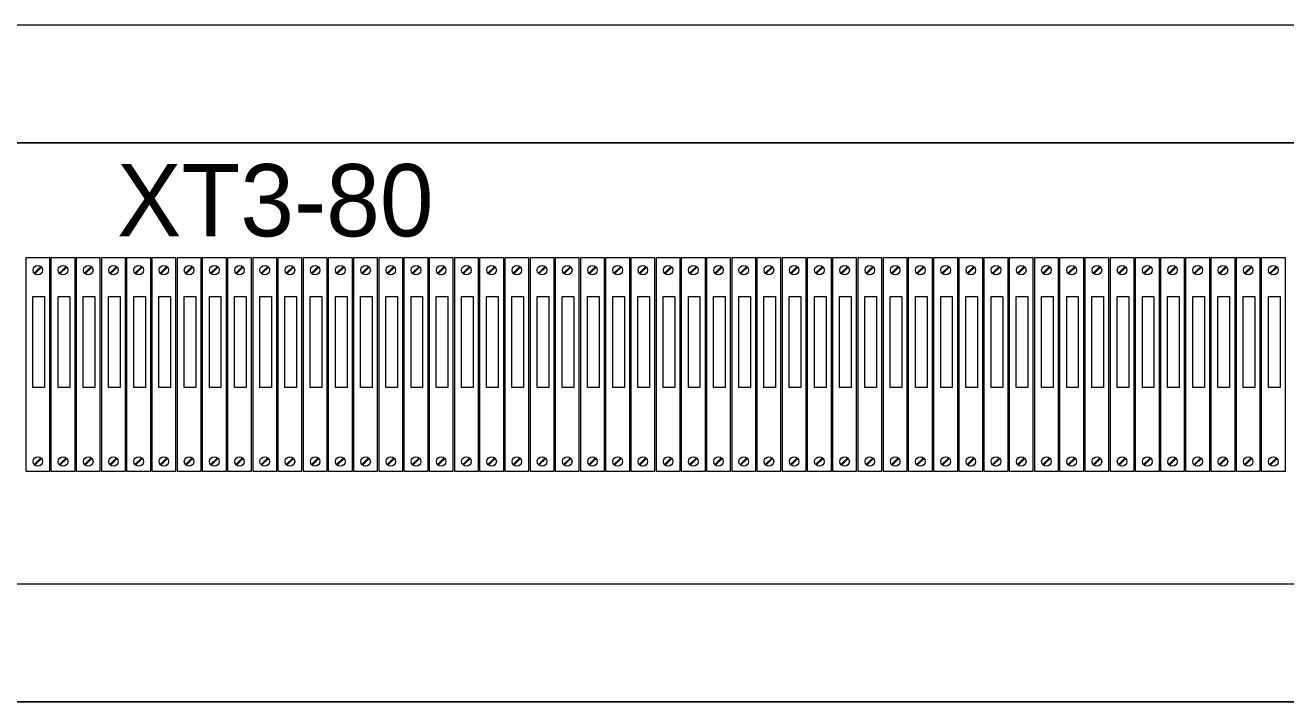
# Model space of a CAD drawing. Header units: millimetres. Extents: x 32721 to 72822, y 57624 to 123188.
# Drawn here: x 33098 to 33314.6, y 65275.7 to 65392 of the extents above; entities that cross this region are included whole.
import ezdxf

# ---------------------------------------------------------------- set-up
doc = ezdxf.new("R2010")
doc.units = ezdxf.units.MM
doc.header["$LTSCALE"] = 10
doc.layers.add('1轮廓实线层', color=7, linetype='Continuous', lineweight=18)
doc.layers.add('6文字层', color=3, linetype='Continuous', lineweight=18)
doc.styles.add('样式 1', font='SIMYOU.TTF', dxfattribs={"width": 0.75})

msp = doc.modelspace()

# ---------------------------------------------------------------- linework, layer by layer
at = {"layer": '1轮廓实线层'}
for p, q in [((33461.45, 65391.99), (33085.7, 65391.99)), ((33664.11, 65391.99), (33085.71, 65391.99)), ((33461.45, 65371.77), (33085.7, 65371.77)), ((33085.7, 65371.77), (33664.12, 65371.77)), ((33461.45, 65295.96), (33085.7, 65295.96)), ((33664.12, 65295.96), (33085.7, 65295.96)), ((33461.45, 65275.75), (33085.7, 65275.75)), ((33085.7, 65275.75), (33664.12, 65275.75))]:
    msp.add_line(p, q, dxfattribs=at)
at = {"layer": '1轮廓实线层', "lineweight": 13}
for p, q in [((33102.26, 65352.03), (33098.11, 65352.03)), ((33098.11, 65352.03), (33098.11, 65315.39)), ((33102.26, 65315.39), (33102.26, 65352.03)), ((33106.59, 65352.03), (33102.45, 65352.03)), ((33102.45, 65352.03), (33102.45, 65315.39)), ((33106.59, 65315.39), (33106.59, 65352.03)), ((33110.92, 65352.03), (33106.78, 65352.03)), ((33106.78, 65352.03), (33106.78, 65315.39)), ((33110.92, 65315.39), (33110.92, 65352.03)), ((33115.25, 65352.03), (33111.11, 65352.03)), ((33111.11, 65352.03), (33111.11, 65315.39)), ((33115.25, 65315.39), (33115.25, 65352.03)), ((33119.58, 65352.03), (33115.44, 65352.03)), ((33115.44, 65352.03), (33115.44, 65315.39)), ((33119.58, 65315.39), (33119.58, 65352.03)), ((33123.92, 65352.03), (33119.77, 65352.03)), ((33119.77, 65352.03), (33119.77, 65315.39)), ((33123.92, 65315.39), (33123.92, 65352.03)), ((33128.25, 65352.03), (33124.1, 65352.03)), ((33124.1, 65352.03), (33124.1, 65315.39)), ((33128.25, 65315.39), (33128.25, 65352.03)), ((33132.58, 65352.03), (33128.44, 65352.03)), ((33128.44, 65352.03), (33128.44, 65315.39)), ((33132.58, 65315.39), (33132.58, 65352.03)), ((33136.91, 65352.03), (33132.77, 65352.03)), ((33132.77, 65352.03), (33132.77, 65315.39)), ((33136.91, 65315.39), (33136.91, 65352.03)), ((33141.24, 65352.03), (33137.1, 65352.03)), ((33137.1, 65352.03), (33137.1, 65315.39)), ((33141.24, 65315.39), (33141.24, 65352.03)), ((33145.57, 65352.03), (33141.43, 65352.03)), ((33141.43, 65352.03), (33141.43, 65315.39)), ((33145.57, 65315.39), (33145.57, 65352.03)), ((33149.91, 65352.03), (33145.76, 65352.03)), ((33145.76, 65352.03), (33145.76, 65315.39)), ((33149.91, 65315.39), (33149.91, 65352.03)), ((33154.24, 65352.03), (33150.09, 65352.03)), ((33150.09, 65352.03), (33150.09, 65315.39)), ((33154.24, 65315.39), (33154.24, 65352.03)), ((33158.57, 65352.03), (33154.42, 65352.03)), ((33154.42, 65352.03), (33154.42, 65315.39)), ((33158.57, 65315.39), (33158.57, 65352.03)), ((33162.9, 65352.03), (33158.76, 65352.03)), ((33158.76, 65352.03), (33158.76, 65315.39)), ((33162.9, 65315.39), (33162.9, 65352.03)), ((33167.23, 65352.03), (33163.09, 65352.03)), ((33163.09, 65352.03), (33163.09, 65315.39)), ((33167.23, 65315.39), (33167.23, 65352.03)), ((33171.56, 65352.03), (33167.42, 65352.03)), ((33167.42, 65352.03), (33167.42, 65315.39)), ((33171.56, 65315.39), (33171.56, 65352.03)), ((33175.9, 65352.03), (33171.75, 65352.03)), ((33171.75, 65352.03), (33171.75, 65315.39)), ((33175.9, 65315.39), (33175.9, 65352.03)), ((33180.23, 65352.03), (33176.08, 65352.03)), ((33176.08, 65352.03), (33176.08, 65315.39)), ((33180.23, 65315.39), (33180.23, 65352.03)), ((33184.56, 65352.03), (33180.41, 65352.03)), ((33180.41, 65352.03), (33180.41, 65315.39)), ((33184.56, 65315.39), (33184.56, 65352.03)), ((33188.89, 65352.03), (33184.75, 65352.03)), ((33184.75, 65352.03), (33184.75, 65315.39)), ((33188.89, 65315.39), (33188.89, 65352.03)), ((33193.22, 65352.03), (33189.08, 65352.03)), ((33189.08, 65352.03), (33189.08, 65315.39)), ((33193.22, 65315.39), (33193.22, 65352.03)), ((33197.55, 65352.03), (33193.41, 65352.03)), ((33193.41, 65352.03), (33193.41, 65315.39)), ((33197.55, 65315.39), (33197.55, 65352.03)), ((33201.89, 65352.03), (33197.74, 65352.03)), ((33197.74, 65352.03), (33197.74, 65315.39)), ((33201.89, 65315.39), (33201.89, 65352.03)), ((33206.22, 65352.03), (33202.07, 65352.03)), ((33202.07, 65352.03), (33202.07, 65315.39)), ((33206.22, 65315.39), (33206.22, 65352.03)), ((33210.55, 65352.03), (33206.4, 65352.03)), ((33206.4, 65352.03), (33206.4, 65315.39)), ((33210.55, 65315.39), (33210.55, 65352.03)), ((33214.88, 65352.03), (33210.74, 65352.03)), ((33210.74, 65352.03), (33210.74, 65315.39)), ((33214.88, 65315.39), (33214.88, 65352.03)), ((33219.21, 65352.03), (33215.07, 65352.03)), ((33215.07, 65352.03), (33215.07, 65315.39)), ((33219.21, 65315.39), (33219.21, 65352.03)), ((33223.54, 65352.03), (33219.4, 65352.03)), ((33219.4, 65352.03), (33219.4, 65315.39)), ((33223.54, 65315.39), (33223.54, 65352.03)), ((33227.87, 65352.03), (33223.73, 65352.03)), ((33223.73, 65352.03), (33223.73, 65315.39)), ((33227.87, 65315.39), (33227.87, 65352.03)), ((33232.21, 65352.03), (33228.06, 65352.03)), ((33228.06, 65352.03), (33228.06, 65315.39)), ((33232.21, 65315.39), (33232.21, 65352.03)), ((33236.54, 65352.03), (33232.39, 65352.03)), ((33232.39, 65352.03), (33232.39, 65315.39)), ((33236.54, 65315.39), (33236.54, 65352.03)), ((33240.87, 65352.03), (33236.73, 65352.03)), ((33236.73, 65352.03), (33236.73, 65315.39)), ((33240.87, 65315.39), (33240.87, 65352.03)), ((33245.2, 65352.03), (33241.06, 65352.03)), ((33241.06, 65352.03), (33241.06, 65315.39)), ((33245.2, 65315.39), (33245.2, 65352.03)), ((33249.56, 65352.03), (33245.42, 65352.03)), ((33245.42, 65352.03), (33245.42, 65315.39)), ((33249.56, 65315.39), (33249.56, 65352.03)), ((33253.9, 65352.03), (33249.75, 65352.03)), ((33249.75, 65352.03), (33249.75, 65315.39)), ((33253.9, 65315.39), (33253.9, 65352.03)), ((33258.23, 65352.03), (33254.08, 65352.03)), ((33254.08, 65352.03), (33254.08, 65315.39)), ((33258.23, 65315.39), (33258.23, 65352.03)), ((33262.56, 65352.03), (33258.42, 65352.03)), ((33258.42, 65352.03), (33258.42, 65315.39)), ((33262.56, 65315.39), (33262.56, 65352.03)), ((33266.89, 65352.03), (33262.75, 65352.03)), ((33262.75, 65352.03), (33262.75, 65315.39)), ((33266.89, 65315.39), (33266.89, 65352.03)), ((33271.22, 65352.03), (33267.08, 65352.03)), ((33267.08, 65352.03), (33267.08, 65315.39)), ((33271.22, 65315.39), (33271.22, 65352.03)), ((33275.55, 65352.03), (33271.41, 65352.03)), ((33271.41, 65352.03), (33271.41, 65315.39)), ((33275.55, 65315.39), (33275.55, 65352.03)), ((33279.89, 65352.03), (33275.74, 65352.03)), ((33275.74, 65352.03), (33275.74, 65315.39)), ((33279.89, 65315.39), (33279.89, 65352.03)), ((33284.22, 65352.03), (33280.07, 65352.03)), ((33280.07, 65352.03), (33280.07, 65315.39)), ((33284.22, 65315.39), (33284.22, 65352.03)), ((33288.55, 65352.03), (33284.41, 65352.03)), ((33284.41, 65352.03), (33284.41, 65315.39)), ((33288.55, 65315.39), (33288.55, 65352.03)), ((33292.88, 65352.03), (33288.74, 65352.03)), ((33288.74, 65352.03), (33288.74, 65315.39)), ((33292.88, 65315.39), (33292.88, 65352.03)), ((33297.21, 65352.03), (33293.07, 65352.03)), ((33293.07, 65352.03), (33293.07, 65315.39)), ((33297.21, 65315.39), (33297.21, 65352.03)), ((33301.54, 65352.03), (33297.4, 65352.03)), ((33297.4, 65352.03), (33297.4, 65315.39)), ((33301.54, 65315.39), (33301.54, 65352.03)), ((33305.88, 65352.03), (33301.73, 65352.03)), ((33301.73, 65352.03), (33301.73, 65315.39)), ((33305.88, 65315.39), (33305.88, 65352.03)), ((33310.21, 65352.03), (33306.06, 65352.03)), ((33306.06, 65352.03), (33306.06, 65315.39)), ((33310.21, 65315.39), (33310.21, 65352.03)), ((33314.54, 65352.03), (33310.39, 65352.03)), ((33310.39, 65352.03), (33310.39, 65315.39)), ((33314.54, 65315.39), (33314.54, 65352.03)), ((33099.55, 65349.37), (33100.72, 65350.53)), ((33099.66, 65349.27), (33100.82, 65350.43)), ((33103.89, 65349.37), (33105.05, 65350.53)), ((33103.99, 65349.27), (33105.15, 65350.43)), ((33108.22, 65349.37), (33109.38, 65350.53)), ((33108.32, 65349.27), (33109.48, 65350.43)), ((33112.55, 65349.37), (33113.71, 65350.53)), ((33112.65, 65349.27), (33113.81, 65350.43)), ((33116.88, 65349.37), (33118.04, 65350.53)), ((33116.98, 65349.27), (33118.14, 65350.43)), ((33121.21, 65349.37), (33122.37, 65350.53)), ((33121.31, 65349.27), (33122.48, 65350.43)), ((33125.54, 65349.37), (33126.71, 65350.53)), ((33125.65, 65349.27), (33126.81, 65350.43)), ((33129.88, 65349.37), (33131.04, 65350.53)), ((33129.98, 65349.27), (33131.14, 65350.43)), ((33134.21, 65349.37), (33135.37, 65350.53)), ((33134.31, 65349.27), (33135.47, 65350.43)), ((33138.54, 65349.37), (33139.7, 65350.53)), ((33138.64, 65349.27), (33139.8, 65350.43)), ((33142.87, 65349.37), (33144.03, 65350.53)), ((33142.97, 65349.27), (33144.13, 65350.43)), ((33147.2, 65349.37), (33148.36, 65350.53)), ((33147.3, 65349.27), (33148.47, 65350.43)), ((33151.53, 65349.37), (33152.7, 65350.53)), ((33151.64, 65349.27), (33152.8, 65350.43)), ((33155.87, 65349.37), (33157.03, 65350.53)), ((33155.97, 65349.27), (33157.13, 65350.43)), ((33160.2, 65349.37), (33161.36, 65350.53)), ((33160.3, 65349.27), (33161.46, 65350.43)), ((33164.53, 65349.37), (33165.69, 65350.53)), ((33164.63, 65349.27), (33165.79, 65350.43)), ((33168.86, 65349.37), (33170.02, 65350.53)), ((33168.96, 65349.27), (33170.12, 65350.43)), ((33173.19, 65349.37), (33174.35, 65350.53)), ((33173.29, 65349.27), (33174.46, 65350.43)), ((33177.52, 65349.37), (33178.68, 65350.53)), ((33177.63, 65349.27), (33178.79, 65350.43)), ((33181.85, 65349.37), (33183.02, 65350.53)), ((33181.96, 65349.27), (33183.12, 65350.43)), ((33186.19, 65349.37), (33187.35, 65350.53)), ((33186.29, 65349.27), (33187.45, 65350.43)), ((33190.52, 65349.37), (33191.68, 65350.53)), ((33190.62, 65349.27), (33191.78, 65350.43)), ((33194.85, 65349.37), (33196.01, 65350.53)), ((33194.95, 65349.27), (33196.11, 65350.43)), ((33199.18, 65349.37), (33200.34, 65350.53)), ((33199.28, 65349.27), (33200.44, 65350.43)), ((33203.51, 65349.37), (33204.67, 65350.53)), ((33203.61, 65349.27), (33204.78, 65350.43)), ((33207.84, 65349.37), (33209.01, 65350.53)), ((33207.95, 65349.27), (33209.11, 65350.43)), ((33212.18, 65349.37), (33213.34, 65350.53)), ((33212.28, 65349.27), (33213.44, 65350.43)), ((33216.51, 65349.37), (33217.67, 65350.53)), ((33216.61, 65349.27), (33217.77, 65350.43)), ((33220.84, 65349.37), (33222, 65350.53)), ((33220.94, 65349.27), (33222.1, 65350.43)), ((33225.17, 65349.37), (33226.33, 65350.53)), ((33225.27, 65349.27), (33226.43, 65350.43)), ((33229.5, 65349.37), (33230.66, 65350.53)), ((33229.6, 65349.27), (33230.77, 65350.43)), ((33233.83, 65349.37), (33235, 65350.53)), ((33233.94, 65349.27), (33235.1, 65350.43)), ((33238.17, 65349.37), (33239.33, 65350.53)), ((33238.27, 65349.27), (33239.43, 65350.43)), ((33242.5, 65349.37), (33243.66, 65350.53)), ((33242.6, 65349.27), (33243.76, 65350.43)), ((33246.86, 65349.37), (33248.02, 65350.53)), ((33246.96, 65349.27), (33248.12, 65350.43)), ((33251.19, 65349.37), (33252.35, 65350.53)), ((33251.29, 65349.27), (33252.46, 65350.43)), ((33255.52, 65349.37), (33256.69, 65350.53)), ((33255.63, 65349.27), (33256.79, 65350.43)), ((33259.86, 65349.37), (33261.02, 65350.53)), ((33259.96, 65349.27), (33261.12, 65350.43)), ((33264.19, 65349.37), (33265.35, 65350.53)), ((33264.29, 65349.27), (33265.45, 65350.43)), ((33268.52, 65349.37), (33269.68, 65350.53)), ((33268.62, 65349.27), (33269.78, 65350.43)), ((33272.85, 65349.37), (33274.01, 65350.53)), ((33272.95, 65349.27), (33274.11, 65350.43)), ((33277.18, 65349.37), (33278.34, 65350.53)), ((33277.28, 65349.27), (33278.45, 65350.43)), ((33281.51, 65349.37), (33282.68, 65350.53)), ((33281.62, 65349.27), (33282.78, 65350.43)), ((33285.85, 65349.37), (33287.01, 65350.53)), ((33285.95, 65349.27), (33287.11, 65350.43)), ((33290.18, 65349.37), (33291.34, 65350.53)), ((33290.28, 65349.27), (33291.44, 65350.43)), ((33294.51, 65349.37), (33295.67, 65350.53)), ((33294.61, 65349.27), (33295.77, 65350.43)), ((33298.84, 65349.37), (33300, 65350.53)), ((33298.94, 65349.27), (33300.1, 65350.43)), ((33303.17, 65349.37), (33304.33, 65350.53)), ((33303.27, 65349.27), (33304.44, 65350.43)), ((33307.5, 65349.37), (33308.67, 65350.53)), ((33307.61, 65349.27), (33308.77, 65350.43)), ((33311.84, 65349.37), (33313, 65350.53)), ((33311.94, 65349.27), (33313.1, 65350.43)), ((33099.55, 65316.5), (33100.72, 65317.66)), ((33099.66, 65316.4), (33100.82, 65317.56)), ((33103.89, 65316.5), (33105.05, 65317.66)), ((33103.99, 65316.4), (33105.15, 65317.56)), ((33108.22, 65316.5), (33109.38, 65317.66)), ((33108.32, 65316.4), (33109.48, 65317.56)), ((33112.55, 65316.5), (33113.71, 65317.66)), ((33112.65, 65316.4), (33113.81, 65317.56)), ((33116.88, 65316.5), (33118.04, 65317.66)), ((33116.98, 65316.4), (33118.14, 65317.56)), ((33121.21, 65316.5), (33122.37, 65317.66)), ((33121.31, 65316.4), (33122.48, 65317.56)), ((33125.54, 65316.5), (33126.71, 65317.66)), ((33125.65, 65316.4), (33126.81, 65317.56)), ((33129.88, 65316.5), (33131.04, 65317.66)), ((33129.98, 65316.4), (33131.14, 65317.56)), ((33134.21, 65316.5), (33135.37, 65317.66)), ((33134.31, 65316.4), (33135.47, 65317.56)), ((33138.54, 65316.5), (33139.7, 65317.66)), ((33138.64, 65316.4), (33139.8, 65317.56)), ((33142.87, 65316.5), (33144.03, 65317.66)), ((33142.97, 65316.4), (33144.13, 65317.56)), ((33147.2, 65316.5), (33148.36, 65317.66)), ((33147.3, 65316.4), (33148.47, 65317.56)), ((33151.53, 65316.5), (33152.7, 65317.66)), ((33151.64, 65316.4), (33152.8, 65317.56)), ((33155.87, 65316.5), (33157.03, 65317.66)), ((33155.97, 65316.4), (33157.13, 65317.56)), ((33160.2, 65316.5), (33161.36, 65317.66)), ((33160.3, 65316.4), (33161.46, 65317.56)), ((33164.53, 65316.5), (33165.69, 65317.66)), ((33164.63, 65316.4), (33165.79, 65317.56)), ((33168.86, 65316.5), (33170.02, 65317.66)), ((33168.96, 65316.4), (33170.12, 65317.56)), ((33173.19, 65316.5), (33174.35, 65317.66)), ((33173.29, 65316.4), (33174.46, 65317.56)), ((33177.52, 65316.5), (33178.68, 65317.66)), ((33177.63, 65316.4), (33178.79, 65317.56)), ((33181.85, 65316.5), (33183.02, 65317.66)), ((33181.96, 65316.4), (33183.12, 65317.56)), ((33186.19, 65316.5), (33187.35, 65317.66)), ((33186.29, 65316.4), (33187.45, 65317.56)), ((33190.52, 65316.5), (33191.68, 65317.66)), ((33190.62, 65316.4), (33191.78, 65317.56)), ((33194.85, 65316.5), (33196.01, 65317.66)), ((33194.95, 65316.4), (33196.11, 65317.56)), ((33199.18, 65316.5), (33200.34, 65317.66)), ((33199.28, 65316.4), (33200.44, 65317.56)), ((33203.51, 65316.5), (33204.67, 65317.66)), ((33203.61, 65316.4), (33204.78, 65317.56)), ((33207.84, 65316.5), (33209.01, 65317.66)), ((33207.95, 65316.4), (33209.11, 65317.56)), ((33212.18, 65316.5), (33213.34, 65317.66)), ((33212.28, 65316.4), (33213.44, 65317.56)), ((33216.51, 65316.5), (33217.67, 65317.66)), ((33216.61, 65316.4), (33217.77, 65317.56)), ((33220.84, 65316.5), (33222, 65317.66)), ((33220.94, 65316.4), (33222.1, 65317.56)), ((33225.17, 65316.5), (33226.33, 65317.66)), ((33225.27, 65316.4), (33226.43, 65317.56)), ((33229.5, 65316.5), (33230.66, 65317.66)), ((33229.6, 65316.4), (33230.77, 65317.56)), ((33233.83, 65316.5), (33235, 65317.66)), ((33233.94, 65316.4), (33235.1, 65317.56)), ((33238.17, 65316.5), (33239.33, 65317.66)), ((33238.27, 65316.4), (33239.43, 65317.56)), ((33242.5, 65316.5), (33243.66, 65317.66)), ((33242.6, 65316.4), (33243.76, 65317.56)), ((33246.86, 65316.5), (33248.02, 65317.66)), ((33246.96, 65316.4), (33248.12, 65317.56)), ((33251.19, 65316.5), (33252.35, 65317.66)), ((33251.29, 65316.4), (33252.46, 65317.56)), ((33255.52, 65316.5), (33256.69, 65317.66)), ((33255.63, 65316.4), (33256.79, 65317.56)), ((33259.86, 65316.5), (33261.02, 65317.66)), ((33259.96, 65316.4), (33261.12, 65317.56)), ((33264.19, 65316.5), (33265.35, 65317.66)), ((33264.29, 65316.4), (33265.45, 65317.56)), ((33268.52, 65316.5), (33269.68, 65317.66)), ((33268.62, 65316.4), (33269.78, 65317.56)), ((33272.85, 65316.5), (33274.01, 65317.66)), ((33272.95, 65316.4), (33274.11, 65317.56)), ((33277.18, 65316.5), (33278.34, 65317.66)), ((33277.28, 65316.4), (33278.45, 65317.56)), ((33281.51, 65316.5), (33282.68, 65317.66)), ((33281.62, 65316.4), (33282.78, 65317.56)), ((33285.85, 65316.5), (33287.01, 65317.66)), ((33285.95, 65316.4), (33287.11, 65317.56)), ((33290.18, 65316.5), (33291.34, 65317.66)), ((33290.28, 65316.4), (33291.44, 65317.56)), ((33294.51, 65316.5), (33295.67, 65317.66)), ((33294.61, 65316.4), (33295.77, 65317.56)), ((33298.84, 65316.5), (33300, 65317.66)), ((33298.94, 65316.4), (33300.1, 65317.56)), ((33303.17, 65316.5), (33304.33, 65317.66)), ((33303.27, 65316.4), (33304.44, 65317.56)), ((33307.5, 65316.5), (33308.67, 65317.66)), ((33307.61, 65316.4), (33308.77, 65317.56)), ((33311.84, 65316.5), (33313, 65317.66)), ((33311.94, 65316.4), (33313.1, 65317.56)), ((33098.11, 65315.39), (33102.26, 65315.39)), ((33102.45, 65315.39), (33106.59, 65315.39)), ((33106.78, 65315.39), (33110.92, 65315.39)), ((33111.11, 65315.39), (33115.25, 65315.39)), ((33115.44, 65315.39), (33119.58, 65315.39)), ((33119.77, 65315.39), (33123.92, 65315.39)), ((33124.1, 65315.39), (33128.25, 65315.39)), ((33128.44, 65315.39), (33132.58, 65315.39)), ((33132.77, 65315.39), (33136.91, 65315.39)), ((33137.1, 65315.39), (33141.24, 65315.39)), ((33141.43, 65315.39), (33145.57, 65315.39)), ((33145.76, 65315.39), (33149.91, 65315.39)), ((33150.09, 65315.39), (33154.24, 65315.39)), ((33154.42, 65315.39), (33158.57, 65315.39)), ((33158.76, 65315.39), (33162.9, 65315.39)), ((33163.09, 65315.39), (33167.23, 65315.39)), ((33167.42, 65315.39), (33171.56, 65315.39)), ((33171.75, 65315.39), (33175.9, 65315.39)), ((33176.08, 65315.39), (33180.23, 65315.39)), ((33180.41, 65315.39), (33184.56, 65315.39)), ((33184.75, 65315.39), (33188.89, 65315.39)), ((33189.08, 65315.39), (33193.22, 65315.39)), ((33193.41, 65315.39), (33197.55, 65315.39)), ((33197.74, 65315.39), (33201.89, 65315.39)), ((33202.07, 65315.39), (33206.22, 65315.39)), ((33206.4, 65315.39), (33210.55, 65315.39)), ((33210.74, 65315.39), (33214.88, 65315.39)), ((33215.07, 65315.39), (33219.21, 65315.39)), ((33219.4, 65315.39), (33223.54, 65315.39)), ((33223.73, 65315.39), (33227.87, 65315.39)), ((33228.06, 65315.39), (33232.21, 65315.39)), ((33232.39, 65315.39), (33236.54, 65315.39)), ((33236.73, 65315.39), (33240.87, 65315.39)), ((33241.06, 65315.39), (33245.2, 65315.39)), ((33245.42, 65315.39), (33249.56, 65315.39)), ((33249.75, 65315.39), (33253.9, 65315.39)), ((33254.08, 65315.39), (33258.23, 65315.39)), ((33258.42, 65315.39), (33262.56, 65315.39)), ((33262.75, 65315.39), (33266.89, 65315.39)), ((33267.08, 65315.39), (33271.22, 65315.39)), ((33271.41, 65315.39), (33275.55, 65315.39)), ((33275.74, 65315.39), (33279.89, 65315.39)), ((33280.07, 65315.39), (33284.22, 65315.39)), ((33284.41, 65315.39), (33288.55, 65315.39)), ((33288.74, 65315.39), (33292.88, 65315.39)), ((33293.07, 65315.39), (33297.21, 65315.39)), ((33297.4, 65315.39), (33301.54, 65315.39)), ((33301.73, 65315.39), (33305.88, 65315.39)), ((33306.06, 65315.39), (33310.21, 65315.39)), ((33310.39, 65315.39), (33314.54, 65315.39))]:
    msp.add_line(p, q, dxfattribs=at)
for points in [[(33099.34, 65345.38), (33101.33, 65345.38), (33101.33, 65329.74), (33099.34, 65329.74)], [(33103.67, 65345.38), (33105.66, 65345.38), (33105.66, 65329.74), (33103.67, 65329.74)], [(33108, 65345.38), (33109.99, 65345.38), (33109.99, 65329.74), (33108, 65329.74)], [(33112.33, 65345.38), (33114.32, 65345.38), (33114.32, 65329.74), (33112.33, 65329.74)], [(33116.66, 65345.38), (33118.66, 65345.38), (33118.66, 65329.74), (33116.66, 65329.74)], [(33120.99, 65345.38), (33122.99, 65345.38), (33122.99, 65329.74), (33120.99, 65329.74)], [(33125.33, 65345.38), (33127.32, 65345.38), (33127.32, 65329.74), (33125.33, 65329.74)], [(33129.66, 65345.38), (33131.65, 65345.38), (33131.65, 65329.74), (33129.66, 65329.74)], [(33133.99, 65345.38), (33135.98, 65345.38), (33135.98, 65329.74), (33133.99, 65329.74)], [(33138.32, 65345.38), (33140.31, 65345.38), (33140.31, 65329.74), (33138.32, 65329.74)], [(33142.65, 65345.38), (33144.65, 65345.38), (33144.65, 65329.74), (33142.65, 65329.74)], [(33146.98, 65345.38), (33148.98, 65345.38), (33148.98, 65329.74), (33146.98, 65329.74)], [(33151.32, 65345.38), (33153.31, 65345.38), (33153.31, 65329.74), (33151.32, 65329.74)], [(33155.65, 65345.38), (33157.64, 65345.38), (33157.64, 65329.74), (33155.65, 65329.74)], [(33159.98, 65345.38), (33161.97, 65345.38), (33161.97, 65329.74), (33159.98, 65329.74)], [(33164.31, 65345.38), (33166.3, 65345.38), (33166.3, 65329.74), (33164.31, 65329.74)], [(33168.64, 65345.38), (33170.64, 65345.38), (33170.64, 65329.74), (33168.64, 65329.74)], [(33172.97, 65345.38), (33174.97, 65345.38), (33174.97, 65329.74), (33172.97, 65329.74)], [(33177.3, 65345.38), (33179.3, 65345.38), (33179.3, 65329.74), (33177.3, 65329.74)], [(33181.64, 65345.38), (33183.63, 65345.38), (33183.63, 65329.74), (33181.64, 65329.74)], [(33185.97, 65345.38), (33187.96, 65345.38), (33187.96, 65329.74), (33185.97, 65329.74)], [(33190.3, 65345.38), (33192.29, 65345.38), (33192.29, 65329.74), (33190.3, 65329.74)], [(33194.63, 65345.38), (33196.63, 65345.38), (33196.63, 65329.74), (33194.63, 65329.74)], [(33198.96, 65345.38), (33200.96, 65345.38), (33200.96, 65329.74), (33198.96, 65329.74)], [(33203.29, 65345.38), (33205.29, 65345.38), (33205.29, 65329.74), (33203.29, 65329.74)], [(33207.63, 65345.38), (33209.62, 65345.38), (33209.62, 65329.74), (33207.63, 65329.74)], [(33211.96, 65345.38), (33213.95, 65345.38), (33213.95, 65329.74), (33211.96, 65329.74)], [(33216.29, 65345.38), (33218.28, 65345.38), (33218.28, 65329.74), (33216.29, 65329.74)], [(33220.62, 65345.38), (33222.61, 65345.38), (33222.61, 65329.74), (33220.62, 65329.74)], [(33224.95, 65345.38), (33226.95, 65345.38), (33226.95, 65329.74), (33224.95, 65329.74)], [(33229.28, 65345.38), (33231.28, 65345.38), (33231.28, 65329.74), (33229.28, 65329.74)], [(33233.62, 65345.38), (33235.61, 65345.38), (33235.61, 65329.74), (33233.62, 65329.74)], [(33237.95, 65345.38), (33239.94, 65345.38), (33239.94, 65329.74), (33237.95, 65329.74)], [(33242.28, 65345.38), (33244.27, 65345.38), (33244.27, 65329.74), (33242.28, 65329.74)], [(33246.64, 65345.38), (33248.64, 65345.38), (33248.64, 65329.74), (33246.64, 65329.74)], [(33250.97, 65345.38), (33252.97, 65345.38), (33252.97, 65329.74), (33250.97, 65329.74)], [(33255.31, 65345.38), (33257.3, 65345.38), (33257.3, 65329.74), (33255.31, 65329.74)], [(33259.64, 65345.38), (33261.63, 65345.38), (33261.63, 65329.74), (33259.64, 65329.74)], [(33263.97, 65345.38), (33265.96, 65345.38), (33265.96, 65329.74), (33263.97, 65329.74)], [(33268.3, 65345.38), (33270.29, 65345.38), (33270.29, 65329.74), (33268.3, 65329.74)], [(33272.63, 65345.38), (33274.63, 65345.38), (33274.63, 65329.74), (33272.63, 65329.74)], [(33276.96, 65345.38), (33278.96, 65345.38), (33278.96, 65329.74), (33276.96, 65329.74)], [(33281.3, 65345.38), (33283.29, 65345.38), (33283.29, 65329.74), (33281.3, 65329.74)], [(33285.63, 65345.38), (33287.62, 65345.38), (33287.62, 65329.74), (33285.63, 65329.74)], [(33289.96, 65345.38), (33291.95, 65345.38), (33291.95, 65329.74), (33289.96, 65329.74)], [(33294.29, 65345.38), (33296.28, 65345.38), (33296.28, 65329.74), (33294.29, 65329.74)], [(33298.62, 65345.38), (33300.62, 65345.38), (33300.62, 65329.74), (33298.62, 65329.74)], [(33302.95, 65345.38), (33304.95, 65345.38), (33304.95, 65329.74), (33302.95, 65329.74)], [(33307.29, 65345.38), (33309.28, 65345.38), (33309.28, 65329.74), (33307.29, 65329.74)], [(33311.62, 65345.38), (33313.61, 65345.38), (33313.61, 65329.74), (33311.62, 65329.74)]]:
    msp.add_lwpolyline(points, close=True, dxfattribs=at)
for centre in [(33100.19, 65349.9), (33104.52, 65349.9), (33108.85, 65349.9), (33113.18, 65349.9), (33117.51, 65349.9), (33121.84, 65349.9), (33126.18, 65349.9), (33130.51, 65349.9), (33134.84, 65349.9), (33139.17, 65349.9), (33143.5, 65349.9), (33147.83, 65349.9), (33152.17, 65349.9), (33156.5, 65349.9), (33160.83, 65349.9), (33165.16, 65349.9), (33169.49, 65349.9), (33173.82, 65349.9), (33178.15, 65349.9), (33182.49, 65349.9), (33186.82, 65349.9), (33191.15, 65349.9), (33195.48, 65349.9), (33199.81, 65349.9), (33204.14, 65349.9), (33208.48, 65349.9), (33212.81, 65349.9), (33217.14, 65349.9), (33221.47, 65349.9), (33225.8, 65349.9), (33230.13, 65349.9), (33234.47, 65349.9), (33238.8, 65349.9), (33243.13, 65349.9), (33247.49, 65349.9), (33251.82, 65349.9), (33256.16, 65349.9), (33260.49, 65349.9), (33264.82, 65349.9), (33269.15, 65349.9), (33273.48, 65349.9), (33277.81, 65349.9), (33282.15, 65349.9), (33286.48, 65349.9), (33290.81, 65349.9), (33295.14, 65349.9), (33299.47, 65349.9), (33303.8, 65349.9), (33308.14, 65349.9), (33312.47, 65349.9), (33100.19, 65317.03), (33104.52, 65317.03), (33108.85, 65317.03), (33113.18, 65317.03), (33117.51, 65317.03), (33121.84, 65317.03), (33126.18, 65317.03), (33130.51, 65317.03), (33134.84, 65317.03), (33139.17, 65317.03), (33143.5, 65317.03), (33147.83, 65317.03), (33152.17, 65317.03), (33156.5, 65317.03), (33160.83, 65317.03), (33165.16, 65317.03), (33169.49, 65317.03), (33173.82, 65317.03), (33178.15, 65317.03), (33182.49, 65317.03), (33186.82, 65317.03), (33191.15, 65317.03), (33195.48, 65317.03), (33199.81, 65317.03), (33204.14, 65317.03), (33208.48, 65317.03), (33212.81, 65317.03), (33217.14, 65317.03), (33221.47, 65317.03), (33225.8, 65317.03), (33230.13, 65317.03), (33234.47, 65317.03), (33238.8, 65317.03), (33243.13, 65317.03), (33247.49, 65317.03), (33251.82, 65317.03), (33256.16, 65317.03), (33260.49, 65317.03), (33264.82, 65317.03), (33269.15, 65317.03), (33273.48, 65317.03), (33277.81, 65317.03), (33282.15, 65317.03), (33286.48, 65317.03), (33290.81, 65317.03), (33295.14, 65317.03), (33299.47, 65317.03), (33303.8, 65317.03), (33308.14, 65317.03), (33312.47, 65317.03)]:
    msp.add_circle(centre, 0.821, dxfattribs=at)

# ---------------------------------------------------------------- texts
at = {"layer": '6文字层', "style": '样式 1'}
msp.add_text('XT3-80', height=12.404, rotation=360, dxfattribs=at).set_placement((33113.79, 65355.72))

doc.saveas('drawing.dxf')
